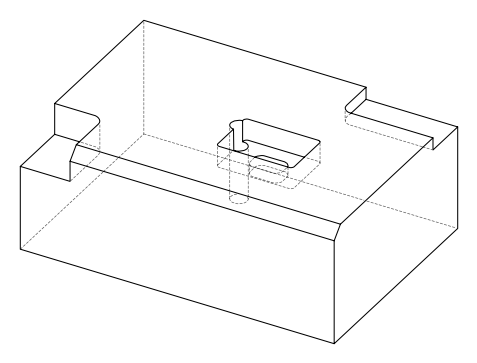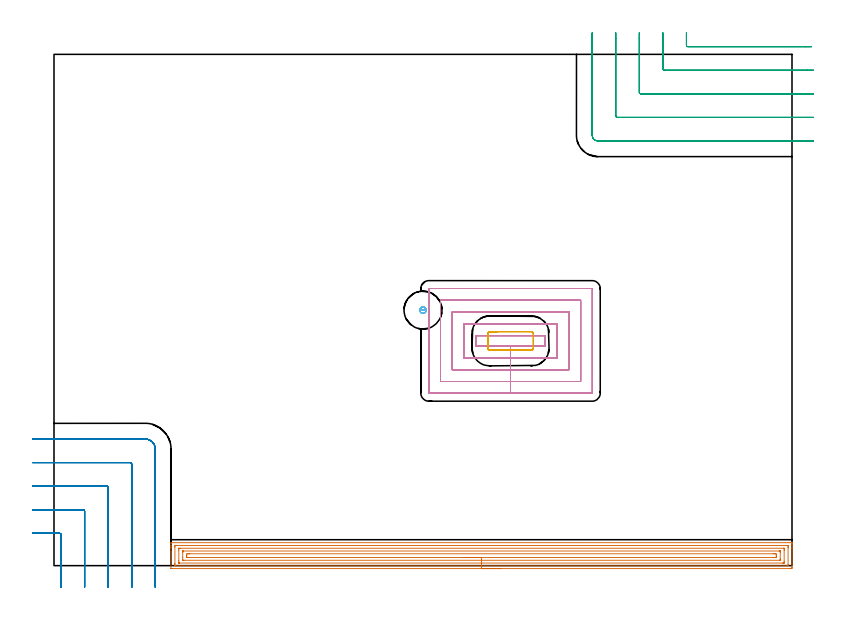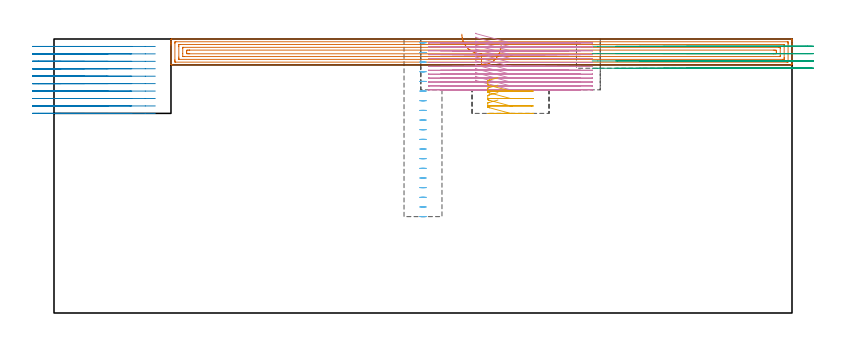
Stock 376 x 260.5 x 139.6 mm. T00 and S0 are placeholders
(PLAN: 6 operations, 3 tool changes, 55.3 min)
(1 AREA_MILL | FG_CHAMFER_SURFACE | UGT0205_001 | 12.92 min | 28161 mm3)
(2 MILL_CORNER_NOTCH_RECTANGULAR | CORNER_NOTCH_RECTANGULAR | NXT0201_012 | Follow Part, ap 4, ae 75% | 10.17 min | 161785 mm3)
(3 MILL_CORNER_NOTCH_RECTANGULAR_1 | CORNER_NOTCH_RECTANGULAR_1 | NXT0201_012 | Follow Part, ap 4, ae 75% | 5.27 min | 84863 mm3)
(4 MILL_RECTANGULAR_POCKET | POCKET_RECTANGULAR_STRAIGHT | NXT0201_009 | Follow Part, ap 2, ae 75% | 24.78 min | 145000 mm3)
(5 MILL_RECTANGULAR_POCKET_1 | POCKET_RECTANGULAR_STRAIGHT_1 | NXT0201_012 | Follow Part, ap 4, ae 75% | 0.95 min | 11132 mm3)
(6 MILL_BLIND_HOLE_FROM_SOLID_MATERIAL | STEP1POCKET | NXT0201_012 | Spiral | 1.2 min | 22116 mm3)
(TOOL UGT0205_001 | Chamfer Mill 20 x 3 x 45 deg. | D20 FL50 Z2)
(TOOL NXT0201_012 | ENDMILL 16mm [2P460-1600-NA 1630] | D16 FL38 Z6)
(TOOL NXT0201_009 | ENDMILL 8mm [2P460-0800-NA 1630] | D8 FL26 Z6)
(OP 1 AREA_MILL)
G17 G21 G94 G90
T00 M6
G54
G17 G0 G90 X227.8 Y-1.5 S1061 M3
G43 Z149.6 H0
Z136.4
G94 G1 X227.762 Z135.528 F250.
X227.648 Z134.664
X227.459 Z133.812
X227.197 Z132.98
X226.863 Z132.174
X226.46 Z131.4
X225.992 Z130.664
X225.46 Z129.972
X224.871 Z129.329
X224.228 Z128.74
X223.536 Z128.208
X222.8 Z127.74
X222.026 Z127.337
X221.22 Z127.003
X220.388 Z126.741
X219.537 Z126.552
X218.672 Z126.438
X217.8 Z126.4
X60.211
X59.757 Y-1.495 Z126.403
X59.61 Y-1.492 Z126.406
X59.6 Y-1.341 Z126.556
Y8.622 Z136.516
Y9.177 Z137.074
Y9.502 Z137.398
Y10.058 Z137.954
Y10.383 Z138.277
Y11.378 Z139.278
X59.61 Y11.694 Z139.593
X59.765 Y11.7 Z139.6
X375.835
X375.99 Y11.694 Z139.593
X376. Y11.378 Z139.277
Y11.032 Z138.931
Y10.383 Z138.277
Y9.177 Z137.074
Y8.622 Z136.516
Y-0.785 Z127.112
X375.997 Y-1.063 Z126.834
X375.99 Y-1.492 Z126.406
X375.827 Y-1.495 Z126.403
X375.389 Y-1.5 Z126.4
X217.8
Y-0.086 Z127.814
X61.997 Y-0.085 Z127.815
X61.897 Y-0.084 Z127.816
X61.637 Y-0.079 Z127.821
X61.61 Y0.006 Z127.906
X61.603 Y0.206 Z128.106
X61.601 Y0.698 Z128.598
X61.6 Y1.089 Z128.989
X61.601 Y9.502 Z137.402
X61.602 Y9.891 Z137.791
X61.61 Y10.278 Z138.178
X61.997 Y10.284 Z138.184
X62.096 Y10.285 Z138.185
X373.603
X373.703 Y10.284 Z138.184
X373.963 Y10.279 Z138.179
X373.99 Y10.194 Z138.094
X373.997 Y9.994 Z137.894
X373.999 Y9.502 Z137.402
X374. Y9.111 Z137.011
X373.999 Y0.698 Z128.598
X373.998 Y0.309 Z128.209
X373.99 Y-0.078 Z127.822
X373.603 Y-0.084 Z127.816
X373.504 Y-0.085 Z127.815
X217.8 Y-0.086 Z127.814
Y1.328 Z129.228
X63.783 Y1.329 Z129.229
X63.698 Y1.33 Z129.23
X63.632 Y1.333 Z129.233
X63.617 Y1.335 Z129.235
X63.61 Y1.348 Z129.248
X63.606 Y1.398 Z129.298
X63.602 Y1.578 Z129.478
X63.6 Y1.758 Z129.658
Y2.459 Z130.359
Y7.921 Z135.821
X63.602 Y8.622 Z136.522
X63.604 Y8.798 Z136.698
X63.61 Y8.856 Z136.756
X63.657 Y8.864 Z136.764
X63.783 Y8.866 Z136.766
X64.423 Y8.871 Z136.771
X371.818
X371.902 Y8.87 Z136.77
X371.968 Y8.867 Z136.767
X371.983 Y8.865 Z136.765
X371.99 Y8.851 Z136.751
X371.994 Y8.801 Z136.701
X371.998 Y8.622 Z136.522
X372. Y8.442 Z136.342
Y7.741 Z135.641
Y2.279 Z130.179
X371.998 Y1.578 Z129.478
X371.996 Y1.402 Z129.302
X371.991 Y1.344 Z129.244
X371.943 Y1.335 Z129.235
X371.818 Y1.334 Z129.234
X371.177 Y1.329 Z129.229
X217.8 Y1.328 Z129.228
Y2.743 Z130.643
X66.173
X65.728 Y2.745 Z130.645
X65.628 Y2.748 Z130.648
X65.613 Y2.749 Z130.649
X65.61 Y2.764 Z130.664
X65.604 Y2.813 Z130.713
X65.602 Y2.912 Z130.812
X65.6 Y4.22 Z132.12
Y6.829 Z134.729
X65.601 Y7.285 Z135.185
X65.603 Y7.391 Z135.291
X65.607 Y7.443 Z135.343
X65.61 Y7.45 Z135.35
X65.621 Y7.453 Z135.353
X65.655 Y7.455 Z135.355
X65.857 Y7.457 Z135.357
X369.427
X369.872 Y7.455 Z135.355
X369.972 Y7.452 Z135.352
X369.987 Y7.451 Z135.351
X369.99 Y7.436 Z135.336
X369.996 Y7.387 Z135.287
X369.998 Y7.288 Z135.188
X370. Y6.892 Z134.792
Y3.37 Z131.27
X369.999 Y2.915 Z130.815
X369.997 Y2.809 Z130.709
X369.993 Y2.756 Z130.656
X369.99 Y2.75 Z130.65
X369.979 Y2.747 Z130.647
X369.945 Y2.745 Z130.645
X369.743 Y2.743 Z130.643
X217.8
Y4.157 Z132.057
X69.14
X68.307 Y4.16 Z132.06
X68.247 Y4.164 Z132.064
X67.61 Y4.22 Z132.12
X67.602 Y4.856 Z132.756
X67.601 Y5.1 Z133.
X67.604 Y5.734 Z133.634
X67.61 Y5.98 Z133.88
X68.19 Y6.037 Z133.937
X68.247 Y6.039 Z133.939
X69.076 Y6.043 Z133.943
X69.14
X366.46
X367.293 Y6.04 Z133.94
X367.353 Y6.036 Z133.936
X367.99 Y5.98 Z133.88
X367.998 Y5.344 Z133.244
X367.999 Y5.1 Z133.
X367.996 Y4.466 Z132.366
X367.99 Y4.22 Z132.12
X367.41 Y4.163 Z132.063
X367.353 Y4.161 Z132.061
X366.524 Y4.157 Z132.057
X366.46
X217.8
X216.928 Z132.095
X216.064 Z132.209
X215.212 Z132.398
X214.38 Z132.66
X213.574 Z132.994
X212.8 Z133.397
X212.064 Z133.865
X211.372 Z134.396
X210.729 Z134.986
X210.14 Z135.629
X209.609 Z136.321
X209.14 Z137.057
X208.737 Z137.831
X208.403 Z138.637
X208.141 Z139.469
X207.952 Z140.32
X207.838 Z141.185
X207.8 Z142.057
G0 Z149.6
M5
M2
(OP 2 MILL_CORNER_NOTCH_RECTANGULAR)
G17 G21 G94 G90
T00 M6
G54
G17 G0 G90 X3.617 Y-11. S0 M3
G43 Z149.6 H1
Z135.81
G94 G1 X3.601 Y-8. F250.
X3.6 Y-7.746 F500.
Y15.705
G3 X2.805 Y16.5 R0.8
G1 X-8.
X-11. F250.
G0 Z149.6
X15.622 Y-11.
Z135.81
G1 X15.601 Y-8.
X15.6 Y-7.746 F500.
Y27.705
G3 X14.805 Y28.5 R0.8
G1 X-8.
X-11. F250.
G0 Z149.6
X27.633 Y-11.
Z135.81
G1 X27.601 Y-8.
G2 X27.6 Y-7.746 R24. F500.
G1 Y39.704
G3 X26.804 Y40.5 R0.8
G1 X-8.
X-11. F250.
G0 Z149.6
X39.666 Y-10.999
Z135.81
G1 X39.603 Y-8.
G2 X39.6 Y-7.746 R12. F500.
G1 Y51.704
G3 X38.804 Y52.5 R0.8
G1 X-8.
X-11. F250.
G0 Z149.6
X51.6 Y-10.746
Z135.81
G1 Y-7.746
Y59.4 F500.
G3 X46.5 Y64.5 R5.1
G1 X-8.
X-11. F250.
G0 Z149.6
X3.6 Y-11.
Z132.02
G1 Y-8.
Y15.705 F500.
G3 X2.805 Y16.5 R0.8
G1 X-8.
X-11. F250.
G0 Z149.6
X15.6 Y-11.
Z132.02
G1 Y-8.
Y27.705 F500.
G3 X14.805 Y28.5 R0.8
G1 X-8.
X-11. F250.
G0 Z149.6
X27.6 Y-11.
Z132.02
G1 Y-8.
Y39.704 F500.
G3 X26.804 Y40.5 R0.8
G1 X-8.
X-11. F250.
G0 Z149.6
X39.6 Y-11.
Z132.02
G1 Y-8.
Y51.704 F500.
G3 X38.804 Y52.5 R0.8
G1 X-8.
X-11. F250.
G0 Z149.6
X51.6 Y-11.
Z132.02
G1 Y-8.
Y59.4 F500.
G3 X46.5 Y64.5 R5.1
G1 X-8.
X-11. F250.
G0 Z149.6
X3.6 Y-11.
Z128.23
G1 Y-8.
Y15.705 F500.
G3 X2.805 Y16.5 R0.8
G1 X-8.
X-11. F250.
G0 Z149.6
X15.6 Y-11.
Z128.23
G1 Y-8.
Y27.705 F500.
G3 X14.805 Y28.5 R0.8
G1 X-8.
X-11. F250.
G0 Z149.6
X27.6 Y-11.
Z128.23
G1 Y-8.
Y39.704 F500.
G3 X26.804 Y40.5 R0.8
G1 X-8.
X-11. F250.
G0 Z149.6
X39.6 Y-11.
Z128.23
G1 Y-8.
Y51.704 F500.
G3 X38.804 Y52.5 R0.8
G1 X-8.
X-11. F250.
G0 Z149.6
X51.6 Y-11.
Z128.23
G1 Y-8.
Y59.4 F500.
G3 X46.5 Y64.5 R5.1
G1 X-8.
X-11. F250.
G0 Z149.6
X3.6 Y-11.
Z124.44
G1 Y-8.
Y15.705 F500.
G3 X2.805 Y16.5 R0.8
G1 X-8.
X-11. F250.
G0 Z149.6
X15.6 Y-11.
Z124.44
G1 Y-8.
Y27.704 F500.
G3 X14.804 Y28.5 R0.8
G1 X-8.
X-11. F250.
G0 Z149.6
X27.6 Y-11.
Z124.44
G1 Y-8.
Y39.704 F500.
G3 X26.804 Y40.5 R0.8
G1 X-8.
X-11. F250.
G0 Z149.6
X39.6 Y-11.
Z124.44
G1 Y-8.
Y51.704 F500.
G3 X38.804 Y52.5 R0.8
G1 X-8.
X-11. F250.
G0 Z149.6
X51.6 Y-11.
Z124.44
G1 Y-8.
Y59.4 F500.
G3 X46.5 Y64.5 R5.1
G1 X-8.
X-11. F250.
G0 Z149.6
X3.6 Y-11.
Z120.65
G1 Y-8.
Y15.705 F500.
G3 X2.805 Y16.5 R0.8
G1 X-8.
X-11. F250.
G0 Z149.6
X15.6 Y-11.
Z120.65
G1 Y-8.
Y27.704 F500.
G3 X14.804 Y28.5 R0.8
G1 X-8.
X-11. F250.
G0 Z149.6
X27.6 Y-11.
Z120.65
G1 Y-8.
Y39.704 F500.
G3 X26.804 Y40.5 R0.8
G1 X-8.
X-11. F250.
G0 Z149.6
X39.6 Y-11.
Z120.65
G1 Y-8.
Y51.704 F500.
G3 X38.804 Y52.5 R0.8
G1 X-8.
X-11. F250.
G0 Z149.6
X51.6 Y-11.
Z120.65
G1 Y-8.
Y59.4 F500.
G3 X46.5 Y64.5 R5.1
G1 X-8.
X-11. F250.
G0 Z149.6
X3.6 Y-11.
Z116.86
G1 Y-8.
Y15.705 F500.
G3 X2.805 Y16.5 R0.8
G1 X-8.
X-11. F250.
G0 Z149.6
X15.6 Y-11.
Z116.86
G1 Y-8.
Y27.704 F500.
G3 X14.804 Y28.5 R0.8
G1 X-8.
X-11. F250.
G0 Z149.6
X27.6 Y-11.
Z116.86
G1 Y-8.
Y39.704 F500.
G3 X26.804 Y40.5 R0.8
G1 X-8.
X-11. F250.
G0 Z149.6
X39.6 Y-11.
Z116.86
G1 Y-8.
Y51.704 F500.
G3 X38.804 Y52.5 R0.8
G1 X-8.
X-11. F250.
G0 Z149.6
X51.6 Y-11.
Z116.86
G1 Y-8.
Y59.4 F500.
G3 X46.5 Y64.5 R5.1
G1 X-8.
X-11. F250.
G0 Z149.6
X3.6 Y-11.
Z113.07
G1 Y-8.
Y15.705 F500.
G3 X2.805 Y16.5 R0.8
G1 X-8.
X-11. F250.
G0 Z149.6
X15.6 Y-11.
Z113.07
G1 Y-8.
Y27.704 F500.
G3 X14.804 Y28.5 R0.8
G1 X-8.
X-11. F250.
G0 Z149.6
X27.6 Y-11.
Z113.07
G1 Y-8.
Y39.704 F500.
G3 X26.804 Y40.5 R0.8
G1 X-8.
X-11. F250.
G0 Z149.6
X39.6 Y-11.
Z113.07
G1 Y-8.
Y51.704 F500.
G3 X38.804 Y52.5 R0.8
G1 X-8.
X-11. F250.
G0 Z149.6
X51.6 Y-11.
Z113.07
G1 Y-8.
Y59.4 F500.
G3 X46.5 Y64.5 R5.1
G1 X-8.
X-11. F250.
G0 Z149.6
X3.6 Y-11.
Z109.28
G1 Y-8.
Y15.705 F500.
G3 X2.805 Y16.5 R0.8
G1 X-8.
X-11. F250.
G0 Z149.6
X15.6 Y-11.
Z109.28
G1 Y-8.
Y27.704 F500.
G3 X14.804 Y28.5 R0.8
G1 X-8.
X-11. F250.
G0 Z149.6
X27.6 Y-11.
Z109.28
G1 Y-8.
Y39.704 F500.
G3 X26.804 Y40.5 R0.8
G1 X-8.
X-11. F250.
G0 Z149.6
X39.6 Y-11.
Z109.28
G1 Y-8.
Y51.704 F500.
G3 X38.804 Y52.5 R0.8
G1 X-8.
X-11. F250.
G0 Z149.6
X51.6 Y-11.
Z109.28
G1 Y-8.
Y59.4 F500.
G3 X46.5 Y64.5 R5.1
G1 X-8.
X-11. F250.
G0 Z149.6
X3.6 Y-11.
Z105.49
G1 Y-8.
Y15.705 F500.
G3 X2.805 Y16.5 R0.8
G1 X-8.
X-11. F250.
G0 Z149.6
X15.6 Y-11.
Z105.49
G1 Y-8.
Y27.704 F500.
G3 X14.804 Y28.5 R0.8
G1 X-8.
X-11. F250.
G0 Z149.6
X27.6 Y-11.
Z105.49
G1 Y-8.
Y39.704 F500.
G3 X26.804 Y40.5 R0.8
G1 X-8.
X-11. F250.
G0 Z149.6
X39.6 Y-11.
Z105.49
G1 Y-8.
Y51.704 F500.
G3 X38.804 Y52.5 R0.8
G1 X-8.
X-11. F250.
G0 Z149.6
X51.6 Y-11.
Z105.49
G1 Y-8.
Y59.4 F500.
G3 X46.5 Y64.5 R5.1
G1 X-8.
X-11. F250.
G0 Z149.6
X3.6 Y-11.
Z101.7
G1 Y-8.
Y15.705 F500.
G3 X2.805 Y16.5 R0.8
G1 X-8.
X-11. F250.
G0 Z149.6
X15.6 Y-11.
Z101.7
G1 Y-8.
Y27.704 F500.
G3 X14.804 Y28.5 R0.8
G1 X-8.
X-11. F250.
G0 Z149.6
X27.6 Y-11.
Z101.7
G1 Y-8.
Y39.704 F500.
G3 X26.804 Y40.5 R0.8
G1 X-8.
X-11. F250.
G0 Z149.6
X39.6 Y-11.
Z101.7
G1 Y-8.
Y51.704 F500.
G3 X38.804 Y52.5 R0.8
G1 X-8.
X-11. F250.
G0 Z149.6
X51.6 Y-11.
Z101.7
G1 Y-8.
Y59.4 F500.
G3 X46.5 Y64.5 R5.1
G1 X-8.
X-11. F250.
G0 Z149.6
M5
M2
(OP 3 MILL_CORNER_NOTCH_RECTANGULAR_1)
G17 G21 G94 G90
T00 M6
G54
G17 G0 G90 X322.2 Y271.5 S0 M3
G43 Z149.6 H1
Z135.875
G94 G1 Y268.5 F250.
Y265.195 F500.
G3 X322.995 Y264.4 R0.8
G1 X382.985
X385.985 F250.
G0 Z149.6
X310.2 Y271.5
Z135.875
G1 Y268.5
Y253.195 F500.
G3 X310.995 Y252.4 R0.8
G1 X384.
X387. F250.
G0 Z149.6
X298.2 Y271.5
Z135.875
G1 Y268.5
Y241.196 F500.
G3 X298.996 Y240.4 R0.8
G1 X384.
X387. F250.
G0 Z149.6
X286.2 Y271.5
Z135.875
G1 Y268.5
Y229.196 F500.
G3 X286.996 Y228.4 R0.8
G1 X384.
X387. F250.
G0 Z149.6
X274.2 Y271.5
Z135.875
G1 Y268.5
Y219.3 F500.
G3 X277.1 Y216.4 R2.9
G1 X384.
X387. F250.
G0 Z149.6
X322.2 Y271.5
Z132.15
G1 Y268.5
Y265.195 F500.
G3 X322.995 Y264.4 R0.8
G1 X382.985
X385.985 F250.
G0 Z149.6
X310.2 Y271.5
Z132.15
G1 Y268.5
Y253.195 F500.
G3 X310.995 Y252.4 R0.8
G1 X384.
X387. F250.
G0 Z149.6
X298.2 Y271.5
Z132.15
G1 Y268.5
Y241.196 F500.
G3 X298.996 Y240.4 R0.8
G1 X384.
X387. F250.
G0 Z149.6
X286.2 Y271.5
Z132.15
G1 Y268.5
Y229.196 F500.
G3 X286.996 Y228.4 R0.8
G1 X384.
X387. F250.
G0 Z149.6
X274.2 Y271.5
Z132.15
G1 Y268.5
Y219.3 F500.
G3 X277.1 Y216.4 R2.9
G1 X384.
X387. F250.
G0 Z149.6
X322.2 Y271.5
Z128.425
G1 Y268.5
Y265.195 F500.
G3 X322.995 Y264.4 R0.8
G1 X382.985
X385.985 F250.
G0 Z149.6
X310.2 Y271.5
Z128.425
G1 Y268.5
Y253.195 F500.
G3 X310.995 Y252.4 R0.8
G1 X384.
X387. F250.
G0 Z149.6
X298.2 Y271.5
Z128.425
G1 Y268.5
Y241.196 F500.
G3 X298.996 Y240.4 R0.8
G1 X384.
X387. F250.
G0 Z149.6
X286.2 Y271.5
Z128.425
G1 Y268.5
Y229.196 F500.
G3 X286.996 Y228.4 R0.8
G1 X384.
X387. F250.
G0 Z149.6
X274.2 Y271.5
Z128.425
G1 Y268.5
Y219.3 F500.
G3 X277.1 Y216.4 R2.9
G1 X384.
X387. F250.
G0 Z149.6
X322.2 Y271.5
Z124.7
G1 Y268.5
Y265.195 F500.
G3 X322.995 Y264.4 R0.8
G1 X382.985
X385.985 F250.
G0 Z149.6
X310.2 Y271.5
Z124.7
G1 Y268.5
Y253.195 F500.
G3 X310.995 Y252.4 R0.8
G1 X384.
X387. F250.
G0 Z149.6
X298.2 Y271.5
Z124.7
G1 Y268.5
Y241.196 F500.
G3 X298.996 Y240.4 R0.8
G1 X384.
X387. F250.
G0 Z149.6
X286.2 Y271.5
Z124.7
G1 Y268.5
Y229.196 F500.
G3 X286.996 Y228.4 R0.8
G1 X384.
X387. F250.
G0 Z149.6
X274.2 Y271.5
Z124.7
G1 Y268.5
Y219.3 F500.
G3 X277.1 Y216.4 R2.9
G1 X384.
X387. F250.
G0 Z149.6
M5
M2
(OP 4 MILL_RECTANGULAR_POCKET)
G17 G21 G94 G90
T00 M6
G54
G17 G0 G90 X214.9 Y112.732 S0 M3
G43 Z149.6 H1
Z142.6
G94 G1 Y111.8 Z142.35 F250.
X232.6 Z137.608
X250.3 F500.
Y117.2
X214.9
Y111.8
X232.6
Y105.8
X256.3
Y123.2
X208.9
Y105.8
X232.6
Y99.8
X262.3
Y129.2
X202.9
Y99.8
X232.6
Y93.8
X268.3
Y135.2
X196.9
Y93.8
X232.6
Y87.8
X274.2
X274.255 Y87.805
X274.295 Y87.845
X274.3 Y87.9
Y141.1
X274.295 Y141.155
X274.255 Y141.195
X274.2 Y141.2
X191.
X190.945 Y141.195
X190.905 Y141.155
X190.9 Y141.1
Y87.9
X190.905 Y87.845
X190.945 Y87.805
X191. Y87.8
X232.6
X233.6
G0 X214.9 Y112.732 Z140.608
G1 Y111.8 Z140.358 F250.
X232.6 Z135.615
X250.3 F500.
Y117.2
X214.9
Y111.8
X232.6
Y105.8
X256.3
Y123.2
X208.9
Y105.8
X232.6
Y99.8
X262.3
Y129.2
X202.9
Y99.8
X232.6
Y93.8
X268.3
Y135.2
X196.9
Y93.8
X232.6
Y87.8
X274.2
X274.255 Y87.805
X274.295 Y87.845
X274.3 Y87.9
Y141.1
X274.295 Y141.155
X274.255 Y141.195
X274.2 Y141.2
X191.
X190.945 Y141.195
X190.905 Y141.155
X190.9 Y141.1
Y87.9
X190.905 Y87.845
X190.945 Y87.805
X191. Y87.8
X232.6
X233.6
G0 X214.9 Y112.732 Z138.615
G1 Y111.8 Z138.366 F250.
X232.6 Z133.623
X250.3 F500.
Y117.2
X214.9
Y111.8
X232.6
Y105.8
X256.3
Y123.2
X208.9
Y105.8
X232.6
Y99.8
X262.3
Y129.2
X202.9
Y99.8
X232.6
Y93.8
X268.3
Y135.2
X196.9
Y93.8
X232.6
Y87.8
X274.2
X274.255 Y87.805
X274.295 Y87.845
X274.3 Y87.9
Y141.1
X274.295 Y141.155
X274.255 Y141.195
X274.2 Y141.2
X191.
X190.945 Y141.195
X190.905 Y141.155
X190.9 Y141.1
Y87.9
X190.905 Y87.845
X190.945 Y87.805
X191. Y87.8
X232.6
X233.6
G0 X214.9 Y112.732 Z136.623
G1 Y111.8 Z136.373 F250.
X232.6 Z131.631
X250.3 F500.
Y117.2
X214.9
Y111.8
X232.6
Y105.8
X256.3
Y123.2
X208.9
Y105.8
X232.6
Y99.8
X262.3
Y129.2
X202.9
Y99.8
X232.6
Y93.8
X268.3
Y135.2
X196.9
Y93.8
X232.6
Y87.8
X274.2
X274.255 Y87.805
X274.295 Y87.845
X274.3 Y87.9
Y141.1
X274.295 Y141.155
X274.255 Y141.195
X274.2 Y141.2
X191.
X190.945 Y141.195
X190.905 Y141.155
X190.9 Y141.1
Y87.9
X190.905 Y87.845
X190.945 Y87.805
X191. Y87.8
X232.6
X233.6
G0 X214.9 Y112.732 Z134.631
G1 Y111.8 Z134.381 F250.
X232.6 Z129.638
X250.3 F500.
Y117.2
X214.9
Y111.8
X232.6
Y105.8
X256.3
Y123.2
X208.9
Y105.8
X232.6
Y99.8
X262.3
Y129.2
X202.9
Y99.8
X232.6
Y93.8
X268.3
Y135.2
X196.9
Y93.8
X232.6
Y87.8
X274.2
X274.255 Y87.805
X274.295 Y87.845
X274.3 Y87.9
Y141.1
X274.295 Y141.155
X274.255 Y141.195
X274.2 Y141.2
X191.
X190.945 Y141.195
X190.905 Y141.155
X190.9 Y141.1
Y87.9
X190.905 Y87.845
X190.945 Y87.805
X191. Y87.8
X232.6
X233.6
G0 X214.9 Y112.732 Z132.638
G1 Y111.8 Z132.389 F250.
X232.6 Z127.646
X250.3 F500.
Y117.2
X214.9
Y111.8
X232.6
Y105.8
X256.3
Y123.2
X208.9
Y105.8
X232.6
Y99.8
X262.3
Y129.2
X202.9
Y99.8
X232.6
Y93.8
X268.3
Y135.2
X196.9
Y93.8
X232.6
Y87.8
X274.2
X274.255 Y87.805
X274.295 Y87.845
X274.3 Y87.9
Y141.1
X274.295 Y141.155
X274.255 Y141.195
X274.2 Y141.2
X191.
X190.945 Y141.195
X190.905 Y141.155
X190.9 Y141.1
Y87.9
X190.905 Y87.845
X190.945 Y87.805
X191. Y87.8
X232.6
X233.6
G0 X214.9 Y112.732 Z130.646
G1 Y111.8 Z130.396 F250.
X232.6 Z125.654
X250.3 F500.
Y117.2
X214.9
Y111.8
X232.6
Y105.8
X256.3
Y123.2
X208.9
Y105.8
X232.6
Y99.8
X262.3
Y129.2
X202.9
Y99.8
X232.6
Y93.8
X268.3
Y135.2
X196.9
Y93.8
X232.6
Y87.8
X274.2
X274.255 Y87.805
X274.295 Y87.845
X274.3 Y87.9
Y141.1
X274.295 Y141.155
X274.255 Y141.195
X274.2 Y141.2
X191.
X190.945 Y141.195
X190.905 Y141.155
X190.9 Y141.1
Y87.9
X190.905 Y87.845
X190.945 Y87.805
X191. Y87.8
X232.6
X233.6
G0 X214.9 Y112.732 Z128.654
G1 Y111.8 Z128.404 F250.
X232.6 Z123.661
X250.3 F500.
Y117.2
X214.9
Y111.8
X232.6
Y105.8
X256.3
Y123.2
X208.9
Y105.8
X232.6
Y99.8
X262.3
Y129.2
X202.9
Y99.8
X232.6
Y93.8
X268.3
Y135.2
X196.9
Y93.8
X232.6
Y87.8
X274.2
X274.255 Y87.805
X274.295 Y87.845
X274.3 Y87.9
Y141.1
X274.295 Y141.155
X274.255 Y141.195
X274.2 Y141.2
X191.
X190.945 Y141.195
X190.905 Y141.155
X190.9 Y141.1
Y87.9
X190.905 Y87.845
X190.945 Y87.805
X191. Y87.8
X232.6
X233.6
G0 X214.9 Y112.732 Z126.661
G1 Y111.8 Z126.412 F250.
X232.6 Z121.669
X250.3 F500.
Y117.2
X214.9
Y111.8
X232.6
Y105.8
X256.3
Y123.2
X208.9
Y105.8
X232.6
Y99.8
X262.3
Y129.2
X202.9
Y99.8
X232.6
Y93.8
X268.3
Y135.2
X196.9
Y93.8
X232.6
Y87.8
X274.2
X274.255 Y87.805
X274.295 Y87.845
X274.3 Y87.9
Y141.1
X274.295 Y141.155
X274.255 Y141.195
X274.2 Y141.2
X191.
X190.945 Y141.195
X190.905 Y141.155
X190.9 Y141.1
Y87.9
X190.905 Y87.845
X190.945 Y87.805
X191. Y87.8
X232.6
X233.6
G0 X214.9 Y112.732 Z124.669
G1 Y111.8 Z124.42 F250.
X232.6 Z119.677
X250.3 F500.
Y117.2
X214.9
Y111.8
X232.6
Y105.8
X256.3
Y123.2
X208.9
Y105.8
X232.6
Y99.8
X262.3
Y129.2
X202.9
Y99.8
X232.6
Y93.8
X268.3
Y135.2
X196.9
Y93.8
X232.6
Y87.8
X274.2
X274.255 Y87.805
X274.295 Y87.845
X274.3 Y87.9
Y141.1
X274.295 Y141.155
X274.255 Y141.195
X274.2 Y141.2
X191.
X190.945 Y141.195
X190.905 Y141.155
X190.9 Y141.1
Y87.9
X190.905 Y87.845
X190.945 Y87.805
X191. Y87.8
X232.6
X233.6
G0 X214.9 Y112.732 Z122.677
G1 Y111.8 Z122.427 F250.
X232.6 Z117.685
X250.3 F500.
Y117.2
X214.9
Y111.8
X232.6
Y105.8
X256.3
Y123.2
X208.9
Y105.8
X232.6
Y99.8
X262.3
Y129.2
X202.9
Y99.8
X232.6
Y93.8
X268.3
Y135.2
X196.9
Y93.8
X232.6
Y87.8
X274.2
X274.255 Y87.805
X274.295 Y87.845
X274.3 Y87.9
Y141.1
X274.295 Y141.155
X274.255 Y141.195
X274.2 Y141.2
X191.
X190.945 Y141.195
X190.905 Y141.155
X190.9 Y141.1
Y87.9
X190.905 Y87.845
X190.945 Y87.805
X191. Y87.8
X232.6
X233.6
G0 X214.9 Y112.732 Z120.685
G1 Y111.8 Z120.435 F250.
X232.6 Z115.692
X250.3 F500.
Y117.2
X214.9
Y111.8
X232.6
Y105.8
X256.3
Y123.2
X208.9
Y105.8
X232.6
Y99.8
X262.3
Y129.2
X202.9
Y99.8
X232.6
Y93.8
X268.3
Y135.2
X196.9
Y93.8
X232.6
Y87.8
X274.2
X274.255 Y87.805
X274.295 Y87.845
X274.3 Y87.9
Y141.1
X274.295 Y141.155
X274.255 Y141.195
X274.2 Y141.2
X191.
X190.945 Y141.195
X190.905 Y141.155
X190.9 Y141.1
Y87.9
X190.905 Y87.845
X190.945 Y87.805
X191. Y87.8
X232.6
X233.6
G0 X214.9 Y112.732 Z118.692
G1 Y111.8 Z118.443 F250.
X232.6 Z113.7
X250.3 F500.
Y117.2
X214.9
Y111.8
X232.6
Y105.8
X256.3
Y123.2
X208.9
Y105.8
X232.6
Y99.8
X262.3
Y129.2
X202.9
Y99.8
X232.6
Y93.8
X268.3
Y135.2
X196.9
Y93.8
X232.6
Y87.8
X274.2
X274.255 Y87.805
X274.295 Y87.845
X274.3 Y87.9
Y141.1
X274.295 Y141.155
X274.255 Y141.195
X274.2 Y141.2
X191.
X190.945 Y141.195
X190.905 Y141.155
X190.9 Y141.1
Y87.9
X190.905 Y87.845
X190.945 Y87.805
X191. Y87.8
X232.6
X233.6
G0 Z149.6
M5
M2
(OP 5 MILL_RECTANGULAR_POCKET_1)
G17 G21 G94 G90
T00 M6
G54
G17 G0 G90 X226.193 Y119.2 S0 M3
G43 Z149.6 H1
Z119.86
G94 G1 X222. Z118.737 F250.
X221.9 Z118.71
X221.633 Y119.136 Z118.636
X221.393 Y119.001 Z118.562
X221.199 Y118.807 Z118.489
X221.064 Y118.567 Z118.415
X221. Y118.3 Z118.342
Y110.7 Z116.305
X221.064 Y110.433 Z116.232
X221.199 Y110.193 Z116.158
X221.393 Y109.999 Z116.084
X221.633 Y109.864 Z116.011
X221.9 Y109.8 Z115.937
X222. Z115.91
X232.6 Z113.07
X243.2 F500.
G3 X244.2 Y110.8 R1.
G1 Y118.2
G3 X243.2 Y119.2 R1.
G1 X222.
G3 X221. Y118.2 R1.
G1 Y110.8
G3 X222. Y109.8 R1.
G1 X232.6
X233.6
G0 X226.193 Y119.2 Z116.07
G1 X222. Z114.947 F250.
X221.9 Z114.92
X221.633 Y119.136 Z114.846
X221.393 Y119.001 Z114.773
X221.199 Y118.807 Z114.699
X221.064 Y118.567 Z114.625
X221. Y118.3 Z114.552
Y110.7 Z112.515
X221.064 Y110.433 Z112.442
X221.199 Y110.193 Z112.368
X221.393 Y109.999 Z112.294
X221.633 Y109.864 Z112.221
X221.9 Y109.8 Z112.147
X222. Z112.12
X232.6 Z109.28
X243.2 F500.
G3 X244.2 Y110.8 R1.
G1 Y118.2
G3 X243.2 Y119.2 R1.
G1 X222.
G3 X221. Y118.2 R1.
G1 Y110.8
G3 X222. Y109.8 R1.
G1 X232.6
X233.6
G0 X226.193 Y119.2 Z112.28
G1 X222. Z111.157 F250.
X221.9 Z111.13
X221.633 Y119.136 Z111.056
X221.393 Y119.001 Z110.983
X221.199 Y118.807 Z110.909
X221.064 Y118.567 Z110.835
X221. Y118.3 Z110.762
Y110.7 Z108.725
X221.064 Y110.433 Z108.652
X221.199 Y110.193 Z108.578
X221.393 Y109.999 Z108.504
X221.633 Y109.864 Z108.431
X221.9 Y109.8 Z108.357
X222. Z108.33
X232.6 Z105.49
X243.2 F500.
G3 X244.2 Y110.8 R1.
G1 Y118.2
G3 X243.2 Y119.2 R1.
G1 X222.
G3 X221. Y118.2 R1.
G1 Y110.8
G3 X222. Y109.8 R1.
G1 X232.6
X233.6
G0 X226.193 Y119.2 Z108.49
G1 X222. Z107.367 F250.
X221.9 Z107.34
X221.633 Y119.136 Z107.266
X221.393 Y119.001 Z107.193
X221.199 Y118.807 Z107.119
X221.064 Y118.567 Z107.045
X221. Y118.3 Z106.972
Y110.7 Z104.935
X221.064 Y110.433 Z104.862
X221.199 Y110.193 Z104.788
X221.393 Y109.999 Z104.714
X221.633 Y109.864 Z104.641
X221.9 Y109.8 Z104.567
X222. Z104.54
X232.6 Z101.7
X243.2 F500.
G3 X244.2 Y110.8 R1.
G1 Y118.2
G3 X243.2 Y119.2 R1.
G1 X222.
G3 X221. Y118.2 R1.
G1 Y110.8
G3 X222. Y109.8 R1.
G1 X232.6
X233.6
G0 Z149.6
M5
M2
(OP 6 MILL_BLIND_HOLE_FROM_SOLID_MATERIAL)
G17 G21 G94 G90
T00 M6
G54
G17 G0 G90 X188. Y130.2 S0 M3
G43 Z149.6 H1
Z137.679
G94 G3 X188.825 Y131.025 R0.825 F250.
X188. Y131.85 R0.825
X186.35 Y130.2 R1.65
X188. Y131.85 R-1.65
X187.175 Y131.025 R0.825
X188. Y130.2 R0.825
G0 Z132.758
G3 X188.825 Y131.025 R0.825
X188. Y131.85 R0.825
X186.35 Y130.2 R1.65
X188. Y131.85 R-1.65
X187.175 Y131.025 R0.825
X188. Y130.2 R0.825
G0 Z127.837
G3 X188.825 Y131.025 R0.825
X188. Y131.85 R0.825
X186.35 Y130.2 R1.65
X188. Y131.85 R-1.65
X187.175 Y131.025 R0.825
X188. Y130.2 R0.825
G0 Z122.916
G3 X188.825 Y131.025 R0.825
X188. Y131.85 R0.825
X186.35 Y130.2 R1.65
X188. Y131.85 R-1.65
X187.175 Y131.025 R0.825
X188. Y130.2 R0.825
G0 Z117.995
G3 X188.825 Y131.025 R0.825
X188. Y131.85 R0.825
X186.35 Y130.2 R1.65
X188. Y131.85 R-1.65
X187.175 Y131.025 R0.825
X188. Y130.2 R0.825
G0 Z113.074
G3 X188.825 Y131.025 R0.825
X188. Y131.85 R0.825
X186.35 Y130.2 R1.65
X188. Y131.85 R-1.65
X187.175 Y131.025 R0.825
X188. Y130.2 R0.825
G0 Z108.153
G3 X188.825 Y131.025 R0.825
X188. Y131.85 R0.825
X186.35 Y130.2 R1.65
X188. Y131.85 R-1.65
X187.175 Y131.025 R0.825
X188. Y130.2 R0.825
G0 Z103.232
G3 X188.825 Y131.025 R0.825
X188. Y131.85 R0.825
X186.35 Y130.2 R1.65
X188. Y131.85 R-1.65
X187.175 Y131.025 R0.825
X188. Y130.2 R0.825
G0 Z98.311
G3 X188.825 Y131.025 R0.825
X188. Y131.85 R0.825
X186.35 Y130.2 R1.65
X188. Y131.85 R-1.65
X187.175 Y131.025 R0.825
X188. Y130.2 R0.825
G0 Z93.389
G3 X188.825 Y131.025 R0.825
X188. Y131.85 R0.825
X186.35 Y130.2 R1.65
X188. Y131.85 R-1.65
X187.175 Y131.025 R0.825
X188. Y130.2 R0.825
G0 Z88.468
G3 X188.825 Y131.025 R0.825
X188. Y131.85 R0.825
X186.35 Y130.2 R1.65
X188. Y131.85 R-1.65
X187.175 Y131.025 R0.825
X188. Y130.2 R0.825
G0 Z83.547
G3 X188.825 Y131.025 R0.825
X188. Y131.85 R0.825
X186.35 Y130.2 R1.65
X188. Y131.85 R-1.65
X187.175 Y131.025 R0.825
X188. Y130.2 R0.825
G0 Z78.626
G3 X188.825 Y131.025 R0.825
X188. Y131.85 R0.825
X186.35 Y130.2 R1.65
X188. Y131.85 R-1.65
X187.175 Y131.025 R0.825
X188. Y130.2 R0.825
G0 Z73.705
G3 X188.825 Y131.025 R0.825
X188. Y131.85 R0.825
X186.35 Y130.2 R1.65
X188. Y131.85 R-1.65
X187.175 Y131.025 R0.825
X188. Y130.2 R0.825
G0 Z68.784
G3 X188.825 Y131.025 R0.825
X188. Y131.85 R0.825
X186.35 Y130.2 R1.65
X188. Y131.85 R-1.65
X187.175 Y131.025 R0.825
X188. Y130.2 R0.825
G0 Z63.863
G3 X188.825 Y131.025 R0.825
X188. Y131.85 R0.825
X186.35 Y130.2 R1.65
X188. Y131.85 R-1.65
X187.175 Y131.025 R0.825
X188. Y130.2 R0.825
G0 Z58.942
G3 X188.825 Y131.025 R0.825
X188. Y131.85 R0.825
X186.35 Y130.2 R1.65
X188. Y131.85 R-1.65
X187.175 Y131.025 R0.825
X188. Y130.2 R0.825
G0 Z54.021
G3 X188.825 Y131.025 R0.825
X188. Y131.85 R0.825
X186.35 Y130.2 R1.65
X188. Y131.85 R-1.65
X187.175 Y131.025 R0.825
X188. Y130.2 R0.825
G0 Z49.1
G3 X188.825 Y131.025 R0.825
X188. Y131.85 R0.825
X186.35 Y130.2 R1.65
X188. Y131.85 R-1.65
X187.175 Y131.025 R0.825
X188. Y130.2 R0.825
G0 Z149.6
M5
M2
